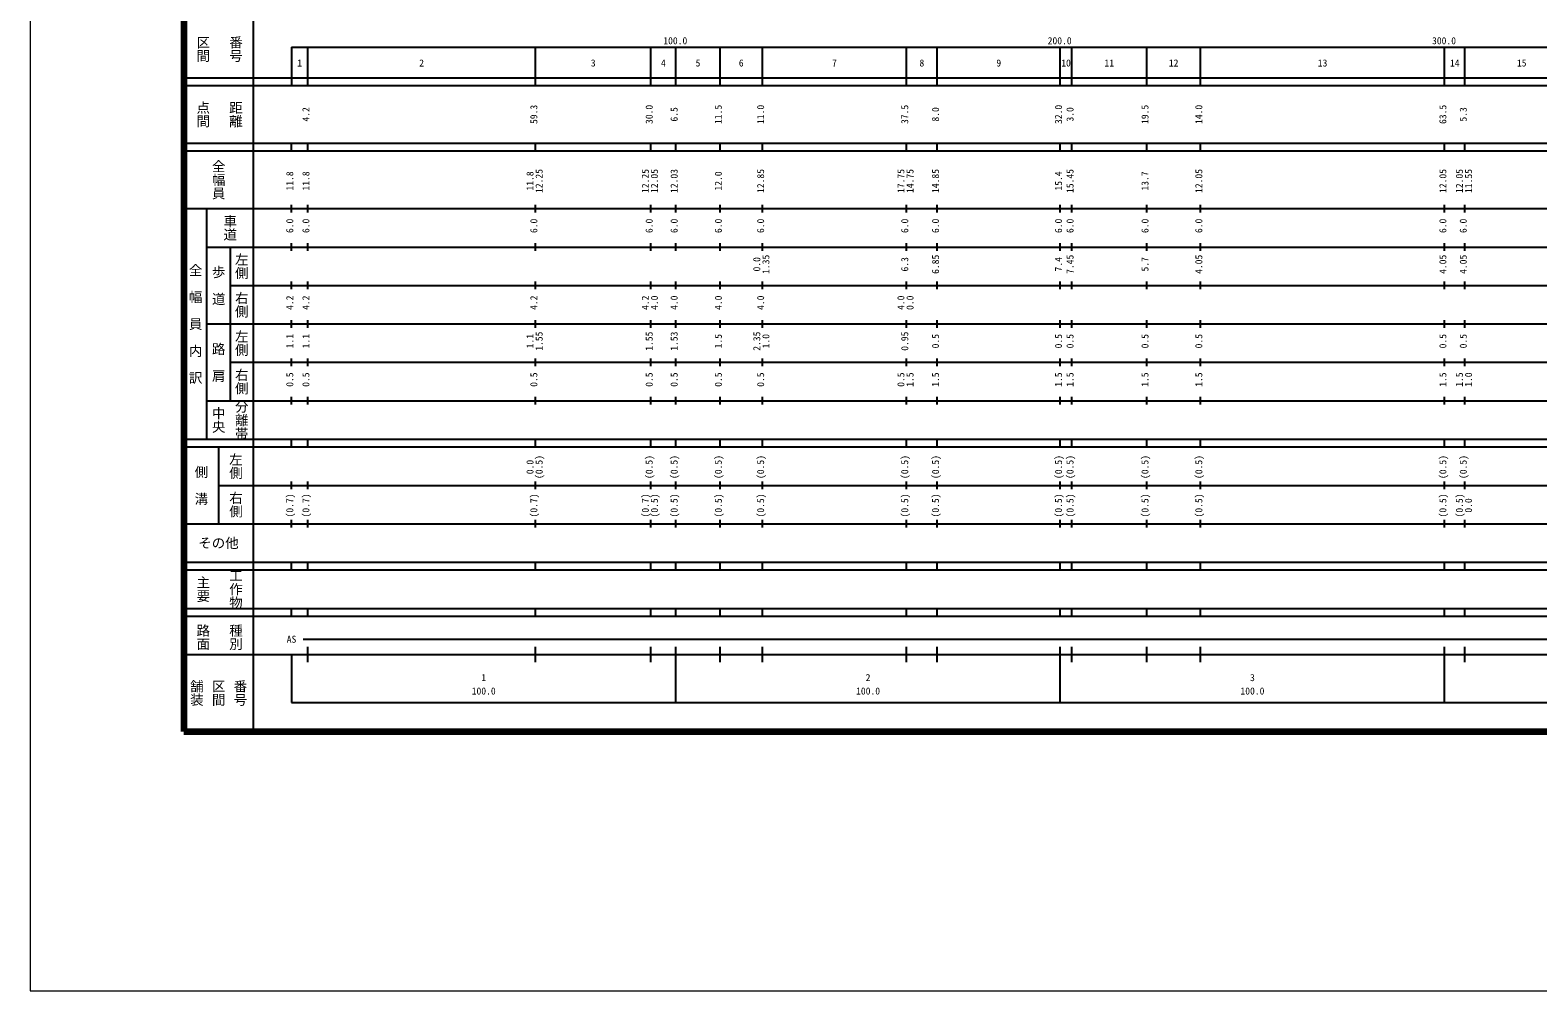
# Model space of a CAD drawing. Units: millimetres on the paper, enlarged 1000 times. Extents: x 0 to 700000, y -47500 to 447500.
# Drawn here: x 0 to 392253, y -47500 to 202409 of the extents above; entities that cross this region are included whole.
import ezdxf
from ezdxf.enums import TextEntityAlignment as Align

# ---------------------------------------------------------------- set-up
doc = ezdxf.new("R2010")
doc.units = ezdxf.units.MM
doc.header["$LTSCALE"] = 1000
doc.layers.add('S-TTL', color=7, linetype='Continuous', lineweight=25)
doc.layers.add('作業レイヤ1', color=7, linetype='Continuous', lineweight=13)
doc.styles.add('@ＭＳ ゴシック', font='')
doc.styles.add('ＭＳ ゴシック', font='')
doc.styles.get('@ＭＳ ゴシック').set_extended_font_data('@MS Gothic')
doc.styles.get('ＭＳ ゴシック').set_extended_font_data('MS Gothic')

msp = doc.modelspace()

# ---------------------------------------------------------------- linework, layer by layer
at = {"layer": 'S-TTL', "color": 2, "lineweight": 140}
for p, q in [((40000, 380000), (40000, 20000)), ((40000, 20000), (680000, 20000))]:
    msp.add_line(p, q, dxfattribs=at)
at = {"layer": 'S-TTL'}
for p, q in [((58000, 370000), (58000, 20000)), ((68000, 198000), (579000, 198000)), ((68000, 198000), (68000, 188000)), ((72200, 188000), (72200, 198000)), ((131500, 188000), (131500, 198000)), ((161500, 188000), (161500, 198000)), ((168000, 188000), (168000, 198000)), ((179500, 188000), (179500, 198000)), ((190500, 188000), (190500, 198000)), ((228000, 188000), (228000, 198000)), ((236000, 188000), (236000, 198000)), ((268000, 188000), (268000, 198000)), ((271000, 188000), (271000, 198000)), ((290500, 188000), (290500, 198000)), ((304500, 188000), (304500, 198000)), ((368000, 188000), (368000, 198000)), ((373300, 188000), (373300, 198000)), ((40000, 190000), (579000, 190000)), ((40000, 188000), (579000, 188000)), ((40000, 173000), (579000, 173000)), ((68000, 171000), (68000, 173000)), ((72200, 171000), (72200, 173000)), ((131500, 171000), (131500, 173000)), ((161500, 171000), (161500, 173000)), ((168000, 171000), (168000, 173000)), ((179500, 171000), (179500, 173000)), ((190500, 171000), (190500, 173000)), ((228000, 171000), (228000, 173000)), ((236000, 171000), (236000, 173000)), ((268000, 171000), (268000, 173000)), ((271000, 171000), (271000, 173000)), ((290500, 171000), (290500, 173000)), ((304500, 171000), (304500, 173000)), ((368000, 171000), (368000, 173000)), ((373300, 171000), (373300, 173000)), ((40000, 171000), (579000, 171000)), ((68000, 155000), (68000, 157000)), ((72200, 155000), (72200, 157000)), ((131500, 155000), (131500, 157000)), ((161500, 155000), (161500, 157000)), ((168000, 155000), (168000, 157000)), ((179500, 155000), (179500, 157000)), ((190500, 155000), (190500, 157000)), ((228000, 155000), (228000, 157000)), ((236000, 155000), (236000, 157000)), ((268000, 155000), (268000, 157000)), ((271000, 155000), (271000, 157000)), ((290500, 155000), (290500, 157000)), ((304500, 155000), (304500, 157000)), ((368000, 155000), (368000, 157000)), ((373300, 155000), (373300, 157000)), ((40000, 156000), (579000, 156000)), ((46000, 96000), (46000, 156000)), ((46000, 146000), (579000, 146000)), ((52000, 146000), (52000, 106000)), ((68000, 145000), (68000, 147000)), ((72200, 145000), (72200, 147000)), ((131500, 145000), (131500, 147000)), ((161500, 145000), (161500, 147000)), ((168000, 145000), (168000, 147000)), ((179500, 145000), (179500, 147000)), ((190500, 145000), (190500, 147000)), ((228000, 145000), (228000, 147000)), ((236000, 145000), (236000, 147000)), ((268000, 145000), (268000, 147000)), ((271000, 145000), (271000, 147000)), ((290500, 145000), (290500, 147000)), ((304500, 145000), (304500, 147000)), ((368000, 145000), (368000, 147000)), ((373300, 145000), (373300, 147000)), ((52000, 136000), (579000, 136000)), ((68000, 135000), (68000, 137000)), ((72200, 135000), (72200, 137000)), ((131500, 135000), (131500, 137000)), ((161500, 135000), (161500, 137000)), ((168000, 135000), (168000, 137000)), ((179500, 135000), (179500, 137000)), ((190500, 135000), (190500, 137000)), ((228000, 135000), (228000, 137000)), ((236000, 135000), (236000, 137000)), ((268000, 135000), (268000, 137000)), ((271000, 135000), (271000, 137000)), ((290500, 135000), (290500, 137000)), ((304500, 135000), (304500, 137000)), ((368000, 135000), (368000, 137000)), ((373300, 135000), (373300, 137000)), ((46000, 126000), (579000, 126000)), ((68000, 125000), (68000, 127000)), ((72200, 125000), (72200, 127000)), ((131500, 125000), (131500, 127000)), ((161500, 125000), (161500, 127000)), ((168000, 125000), (168000, 127000)), ((179500, 125000), (179500, 127000)), ((190500, 125000), (190500, 127000)), ((228000, 125000), (228000, 127000)), ((236000, 125000), (236000, 127000)), ((268000, 125000), (268000, 127000)), ((271000, 125000), (271000, 127000)), ((290500, 125000), (290500, 127000)), ((304500, 125000), (304500, 127000)), ((368000, 125000), (368000, 127000)), ((373300, 125000), (373300, 127000)), ((52000, 116000), (579000, 116000)), ((68000, 115000), (68000, 117000)), ((72200, 115000), (72200, 117000)), ((131500, 115000), (131500, 117000)), ((161500, 115000), (161500, 117000)), ((168000, 115000), (168000, 117000)), ((179500, 115000), (179500, 117000)), ((190500, 115000), (190500, 117000)), ((228000, 115000), (228000, 117000)), ((236000, 115000), (236000, 117000)), ((268000, 115000), (268000, 117000)), ((271000, 115000), (271000, 117000)), ((290500, 115000), (290500, 117000)), ((304500, 115000), (304500, 117000)), ((368000, 115000), (368000, 117000)), ((373300, 115000), (373300, 117000)), ((46000, 106000), (579000, 106000)), ((68000, 105000), (68000, 107000)), ((72200, 105000), (72200, 107000)), ((131500, 105000), (131500, 107000)), ((161500, 105000), (161500, 107000)), ((168000, 105000), (168000, 107000)), ((179500, 105000), (179500, 107000)), ((190500, 105000), (190500, 107000)), ((228000, 105000), (228000, 107000)), ((236000, 105000), (236000, 107000)), ((268000, 105000), (268000, 107000)), ((271000, 105000), (271000, 107000)), ((290500, 105000), (290500, 107000)), ((304500, 105000), (304500, 107000)), ((368000, 105000), (368000, 107000)), ((373300, 105000), (373300, 107000)), ((40000, 96000), (579000, 96000)), ((68000, 94000), (68000, 96000)), ((72200, 94000), (72200, 96000)), ((131500, 94000), (131500, 96000)), ((161500, 94000), (161500, 96000)), ((168000, 94000), (168000, 96000)), ((179500, 94000), (179500, 96000)), ((190500, 94000), (190500, 96000)), ((228000, 94000), (228000, 96000)), ((236000, 94000), (236000, 96000)), ((268000, 94000), (268000, 96000)), ((271000, 94000), (271000, 96000)), ((290500, 94000), (290500, 96000)), ((304500, 94000), (304500, 96000)), ((368000, 94000), (368000, 96000)), ((373300, 94000), (373300, 96000)), ((40000, 94000), (579000, 94000)), ((49000, 94000), (49000, 74000)), ((49000, 84000), (579000, 84000)), ((68000, 83000), (68000, 85000)), ((72200, 83000), (72200, 85000)), ((131500, 83000), (131500, 85000)), ((161500, 83000), (161500, 85000)), ((168000, 83000), (168000, 85000)), ((179500, 83000), (179500, 85000)), ((190500, 83000), (190500, 85000)), ((228000, 83000), (228000, 85000)), ((236000, 83000), (236000, 85000)), ((268000, 83000), (268000, 85000)), ((271000, 83000), (271000, 85000)), ((290500, 83000), (290500, 85000)), ((304500, 83000), (304500, 85000)), ((368000, 83000), (368000, 85000)), ((373300, 83000), (373300, 85000)), ((68000, 73000), (68000, 75000)), ((72200, 73000), (72200, 75000)), ((131500, 73000), (131500, 75000)), ((161500, 73000), (161500, 75000)), ((168000, 73000), (168000, 75000)), ((179500, 73000), (179500, 75000)), ((190500, 73000), (190500, 75000)), ((228000, 73000), (228000, 75000)), ((236000, 73000), (236000, 75000)), ((268000, 73000), (268000, 75000)), ((271000, 73000), (271000, 75000)), ((290500, 73000), (290500, 75000)), ((304500, 73000), (304500, 75000)), ((368000, 73000), (368000, 75000)), ((373300, 73000), (373300, 75000)), ((40000, 74000), (579000, 74000)), ((40000, 64000), (579000, 64000)), ((68000, 62000), (68000, 64000)), ((72200, 62000), (72200, 64000)), ((131500, 62000), (131500, 64000)), ((161500, 62000), (161500, 64000)), ((168000, 62000), (168000, 64000)), ((179500, 62000), (179500, 64000)), ((190500, 62000), (190500, 64000)), ((228000, 62000), (228000, 64000)), ((236000, 62000), (236000, 64000)), ((268000, 62000), (268000, 64000)), ((271000, 62000), (271000, 64000)), ((290500, 62000), (290500, 64000)), ((304500, 62000), (304500, 64000)), ((368000, 62000), (368000, 64000)), ((373300, 62000), (373300, 64000)), ((40000, 62000), (579000, 62000)), ((40000, 52000), (579000, 52000)), ((68000, 50000), (68000, 52000)), ((72200, 50000), (72200, 52000)), ((131500, 50000), (131500, 52000)), ((161500, 50000), (161500, 52000)), ((168000, 50000), (168000, 52000)), ((179500, 50000), (179500, 52000)), ((190500, 50000), (190500, 52000)), ((228000, 50000), (228000, 52000)), ((236000, 50000), (236000, 52000)), ((268000, 50000), (268000, 52000)), ((271000, 50000), (271000, 52000)), ((290500, 50000), (290500, 52000)), ((304500, 50000), (304500, 52000)), ((368000, 50000), (368000, 52000)), ((373300, 50000), (373300, 52000)), ((40000, 50000), (579000, 50000)), ((71000, 44000), (565000, 44000)), ((40000, 40000), (579000, 40000)), ((68000, 40000), (68000, 27500)), ((72200, 38000), (72200, 42000)), ((131500, 38000), (131500, 42000)), ((161500, 38000), (161500, 42000)), ((168000, 27500), (168000, 42000)), ((179500, 38000), (179500, 42000)), ((190500, 38000), (190500, 42000)), ((228000, 38000), (228000, 42000)), ((236000, 38000), (236000, 42000)), ((268000, 27500), (268000, 42000)), ((271000, 38000), (271000, 42000)), ((290500, 38000), (290500, 42000)), ((304500, 38000), (304500, 42000)), ((368000, 27500), (368000, 42000)), ((373300, 38000), (373300, 42000)), ((68000, 27500), (579000, 27500))]:
    msp.add_line(p, q, dxfattribs=at)
at = {"layer": '作業レイヤ1'}
msp.add_lwpolyline([(0, -47500), (700000, -47500), (700000, 447500), (0, 447500)], close=True, dxfattribs=at)

# ---------------------------------------------------------------- texts
at = {"layer": 'S-TTL', "style": '@ＭＳ ゴシック'}
for s, p in [('区間', (45000, 197500)), ('番号', (53500, 197500)), ('点間', (45000, 180500)), ('距離', (53500, 180500)), ('全幅員', (49000, 163500)), ('車道', (52000, 151000)), ('全\u3000幅\u3000員\u3000内\u3000訳', (43000, 126000)), ('左側', (55000, 141000)), ('歩\u3000道', (49000, 136000)), ('右側', (55000, 131000)), ('左側', (55000, 121000)), ('路\u3000肩', (49000, 116000)), ('右側', (55000, 111000)), ('分離帯', (55000, 101000)), ('中央', (49000, 101000)), ('左側', (53500, 89000)), ('側\u3000溝', (44500, 84000)), ('右側', (53500, 79000)), ('主要', (45000, 57000)), ('工作物', (53500, 57000)), ('路面', (45000, 44500)), ('種別', (53500, 44500)), ('舗装', (43333, 30000)), ('区間', (49000, 30000)), ('番号', (54667, 30000))]:
    msp.add_text(s, height=2566, rotation=270, dxfattribs=at).set_placement(p, align=Align.MIDDLE_CENTER)
at = {"layer": 'S-TTL', "style": 'ＭＳ ゴシック'}
for s, p in [('100.0', (167844, 198195)), ('200.0', (267844, 198195)), ('300.0', (367844, 198195)), ('1', (70100, 192405)), ('2', (101850, 192405)), ('3', (146500, 192405)), ('4', (164750, 192405)), ('5', (173750, 192405)), ('6', (185000, 192405)), ('7', (209250, 192405)), ('8', (232000, 192405)), ('9', (252000, 192405)), ('10', (269500, 192405)), ('11', (280750, 192405)), ('12', (297500, 192405)), ('13', (336250, 192405)), ('14', (370650, 192405)), ('15', (388050, 192405)), ('AS', (68000, 42500)), ('100.0', (118000, 29033)), ('1', (118000, 32523)), ('100.0', (218000, 29033)), ('2', (218000, 32523)), ('100.0', (318000, 29033)), ('3', (318000, 32523))]:
    msp.add_text(s, height=1833, dxfattribs=at).set_placement(p, align=Align.BOTTOM_CENTER)
for s, p in [('4.2', (73200, 180500)), ('59.3', (132500, 180500)), ('30.0', (162500, 180500)), ('6.5', (169000, 180500)), ('11.5', (180500, 180500)), ('11.0', (191500, 180500)), ('37.5', (229000, 180500)), ('8.0', (237000, 180500)), ('32.0', (269000, 180500)), ('3.0', (272000, 180500)), ('19.5', (291500, 180500)), ('14.0', (305500, 180500)), ('63.5', (369000, 180500)), ('5.3', (374300, 180500)), ('11.8', (69000, 163174)), ('11.8', (73200, 163174)), ('11.8', (131500, 163174)), ('12.25', (133870, 163174)), ('12.25', (161500, 163174)), ('12.05', (163870, 163174)), ('12.03', (169000, 163174)), ('12.0', (180500, 163174)), ('12.85', (191500, 163174)), ('17.75', (228000, 163174)), ('14.75', (230370, 163174)), ('14.85', (237000, 163174)), ('15.4', (269000, 163174)), ('15.45', (272000, 163174)), ('13.7', (291500, 163174)), ('12.05', (305500, 163174)), ('12.05', (369000, 163174)), ('12.05', (373300, 163174)), ('11.55', (375670, 163174)), ('6.0', (69000, 151500)), ('6.0', (73200, 151500)), ('6.0', (132500, 151500)), ('6.0', (162500, 151500)), ('6.0', (169000, 151500)), ('6.0', (180500, 151500)), ('6.0', (191500, 151500)), ('6.0', (229000, 151500)), ('6.0', (237000, 151500)), ('6.0', (269000, 151500)), ('6.0', (272000, 151500)), ('6.0', (291500, 151500)), ('6.0', (305500, 151500)), ('6.0', (369000, 151500)), ('6.0', (374300, 151500)), ('0.0', (190500, 141500)), ('1.35', (192870, 141500)), ('6.3', (229000, 141500)), ('6.85', (237000, 141500)), ('7.4', (269000, 141500)), ('7.45', (272000, 141500)), ('5.7', (291500, 141500)), ('4.05', (305500, 141500)), ('4.05', (369000, 141500)), ('4.05', (374300, 141500)), ('4.2', (69000, 131500)), ('4.2', (73200, 131500)), ('4.2', (132500, 131500)), ('4.2', (161500, 131500)), ('4.0', (163870, 131500)), ('4.0', (169000, 131500)), ('4.0', (180500, 131500)), ('4.0', (191500, 131500)), ('4.0', (228000, 131500)), ('0.0', (230370, 131500)), ('1.1', (69000, 121500)), ('1.1', (73200, 121500)), ('1.1', (131500, 121500)), ('1.55', (133870, 121500)), ('1.55', (162500, 121500)), ('1.53', (169000, 121500)), ('1.5', (180500, 121500)), ('2.35', (190500, 121500)), ('1.0', (192870, 121500)), ('0.95', (229000, 121500)), ('0.5', (237000, 121500)), ('0.5', (269000, 121500)), ('0.5', (272000, 121500)), ('0.5', (291500, 121500)), ('0.5', (305500, 121500)), ('0.5', (369000, 121500)), ('0.5', (374300, 121500)), ('0.5', (69000, 111500)), ('0.5', (73200, 111500)), ('0.5', (132500, 111500)), ('0.5', (162500, 111500)), ('0.5', (169000, 111500)), ('0.5', (180500, 111500)), ('0.5', (191500, 111500)), ('0.5', (228000, 111500)), ('1.5', (230370, 111500)), ('1.5', (237000, 111500)), ('1.5', (269000, 111500)), ('1.5', (272000, 111500)), ('1.5', (291500, 111500)), ('1.5', (305500, 111500)), ('1.5', (369000, 111500)), ('1.5', (373300, 111500)), ('1.0', (375670, 111500)), ('0.0', (131500, 88764)), ('(0.5)', (133870, 88764)), ('(0.5)', (162500, 88764)), ('(0.5)', (169000, 88764)), ('(0.5)', (180500, 88764)), ('(0.5)', (191500, 88764)), ('(0.5)', (229000, 88764)), ('(0.5)', (237000, 88764)), ('(0.5)', (269000, 88764)), ('(0.5)', (272000, 88764)), ('(0.5)', (291500, 88764)), ('(0.5)', (305500, 88764)), ('(0.5)', (369000, 88764)), ('(0.5)', (374300, 88764)), ('(0.7)', (69000, 78764)), ('(0.7)', (73200, 78764)), ('(0.7)', (132500, 78764)), ('(0.7)', (161500, 78764)), ('(0.5)', (163870, 78764)), ('(0.5)', (169000, 78764)), ('(0.5)', (180500, 78764)), ('(0.5)', (191500, 78764)), ('(0.5)', (229000, 78764)), ('(0.5)', (237000, 78764)), ('(0.5)', (269000, 78764)), ('(0.5)', (272000, 78764)), ('(0.5)', (291500, 78764)), ('(0.5)', (305500, 78764)), ('(0.5)', (369000, 78764)), ('(0.5)', (373300, 78764)), ('0.0', (375670, 78764))]:
    msp.add_text(s, height=1833, rotation=90, dxfattribs=at).set_placement(p, align=Align.BOTTOM_CENTER)
msp.add_text('その他', height=2566, dxfattribs=at).set_placement((49000, 69000), align=Align.MIDDLE_CENTER)

doc.saveas('drawing.dxf')
